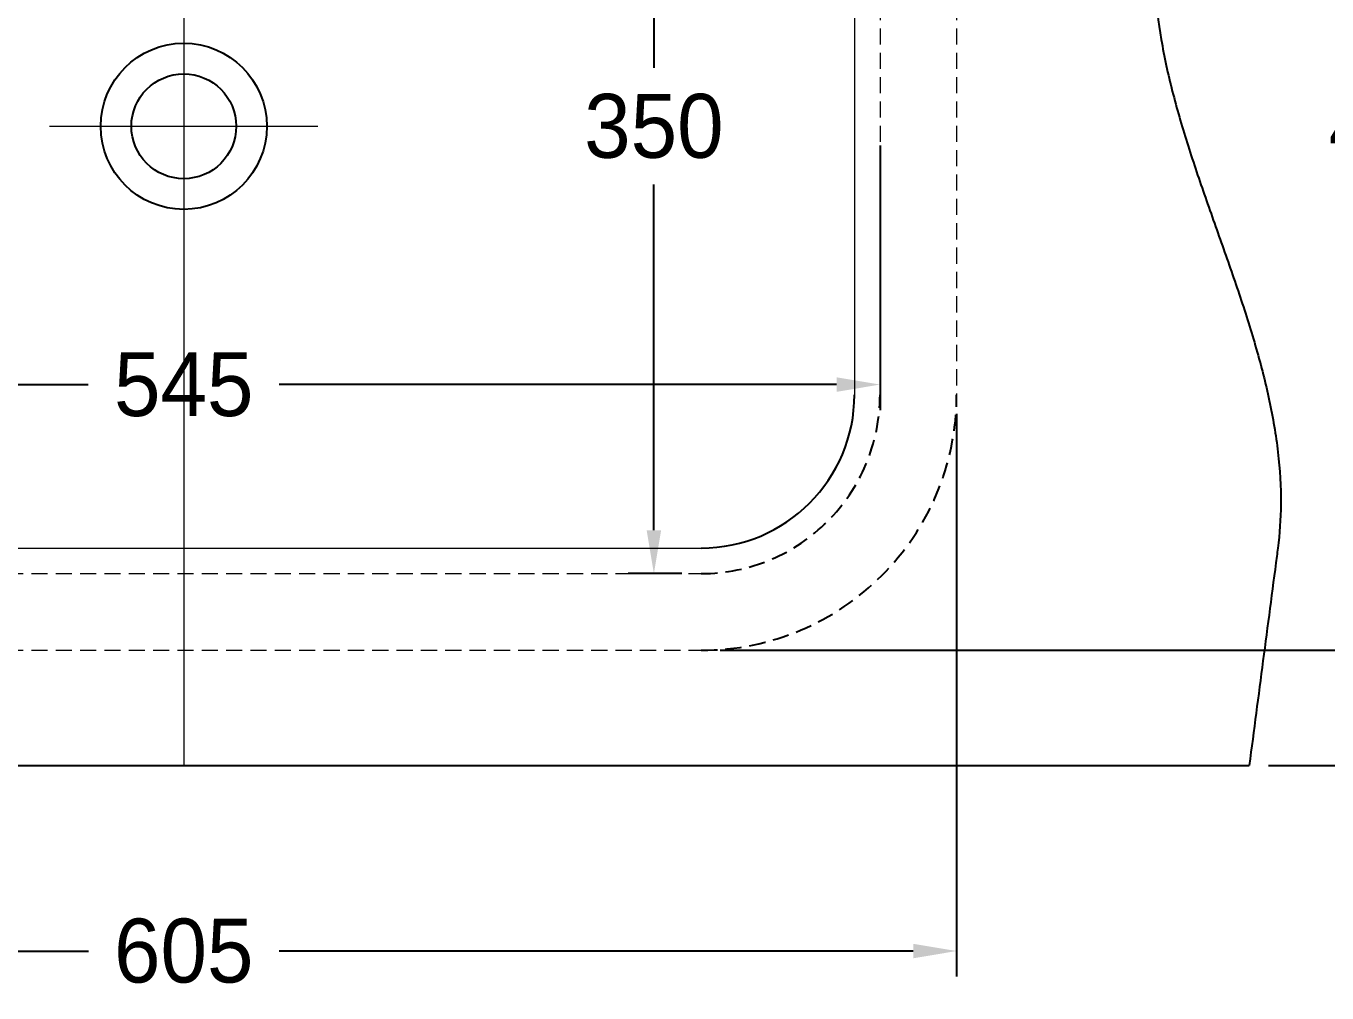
# Model space of a CAD drawing. Header units: millimetres. Extents: x 0 to 1800, y -67 to 2530.
# Drawn here: x 414 to 923, y 1231 to 1610 of the extents above; entities that cross this region are included whole.
import ezdxf
from ezdxf.lldxf.tags import DXFTag

# ---------------------------------------------------------------- set-up
doc = ezdxf.new("R2010")
doc.units = ezdxf.units.MM
doc.linetypes.add('DASHED2', pattern=[9.525, 6.35, -3.175])
doc.layers.get('Defpoints').update_dxf_attribs({"color": 1})
for name, color, linetype in [('내부선 및 부속', 4, 'Continuous'), ('외형선', 3, 'Continuous'), ('점선', 6, 'DASHED2'), ('중심선', 1, 'DASHED')]:
    doc.layers.add(name, color=color, linetype=linetype)
doc.styles.add('____', font='')
doc.styles.get('____').set_extended_font_data('굴림')
tags = doc.linetypes.add('DASHED', pattern=[25.72, 12.86, -12.86]).pattern_tags.tags
tags[6:7] = [DXFTag(74, 4), DXFTag(75, 0), DXFTag(340, '0'), DXFTag(46, 0.0), DXFTag(50, 0.0), DXFTag(44, 0.0), DXFTag(45, 0.0)]
tags[4:5] = [DXFTag(74, 4), DXFTag(75, 0), DXFTag(340, '0'), DXFTag(46, 0.0), DXFTag(50, 0.0), DXFTag(44, 0.0), DXFTag(45, 0.0)]
doc.dimstyles.new('MSADIM', dxfattribs={"dimtxt": 33, "dimasz": 17, "dimexe": 10, "dimexo": 7.5, "dimgap": 10, "dimtad": 0, "dimtih": 1, "dimtoh": 1, "dimdec": 0, "dimzin": 1, "dimdsep": 46, "dimtxsty": '____', "dimcen": 11.25, "dimadec": 0, "dimazin": 0, "dimtfac": 1, "dimtdec": 0, "dimtix": 1, "dimtmove": 0, "dimatfit": 3, "dimfxl": 1, "dimtolj": 1, "dimtzin": 1, "dimarcsym": 0})

# ---------------------------------------------------------------- blocks, each defined once
blk = doc.blocks.new('*D6')
at = {"color": 0, "lineweight": -2, "transparency": 16777216}
for p, q in [((202.79, 1562.89), (202.79, 1459.35)), ((747.79, 1562.89), (747.79, 1459.35)), ((219.79, 1469.35), (437.91, 1469.35)), ((730.79, 1469.35), (512.67, 1469.35))]:
    blk.add_line(p, q, dxfattribs=at)
at = {"color": 0, "transparency": 16777216}
for points in [[(219.79, 1472.18), (219.79, 1466.51), (202.79, 1469.35)], [(730.79, 1472.18), (730.79, 1466.51), (747.79, 1469.35)]]:
    blk.add_solid(points, dxfattribs=at)
at = {"layer": 'Defpoints', "color": 0, "transparency": 16777216}
for p in [(202.79, 1570.39), (747.79, 1570.39), (747.79, 1469.35)]:
    blk.add_point(p, dxfattribs=at)
at = {"color": 0, "transparency": 16777216, "insert": (475.29, 1469.35), "char_height": 25, "attachment_point": 5, "style": '____'}
blk.add_mtext('\\A1;545', dxfattribs=at)
blk = doc.blocks.new('*D7')
at = {"color": 0, "lineweight": -2, "transparency": 16777216}
for p, q in [((172.79, 1457.89), (172.79, 1237.75)), ((777.79, 1457.89), (777.79, 1237.75)), ((189.79, 1247.75), (437.99, 1247.75)), ((760.79, 1247.75), (512.58, 1247.75))]:
    blk.add_line(p, q, dxfattribs=at)
at = {"color": 0, "transparency": 16777216}
for points in [[(189.79, 1250.58), (189.79, 1244.91), (172.79, 1247.75)], [(760.79, 1250.58), (760.79, 1244.91), (777.79, 1247.75)]]:
    blk.add_solid(points, dxfattribs=at)
at = {"layer": 'Defpoints', "color": 0, "transparency": 16777216}
for p in [(172.79, 1465.39), (777.79, 1465.39), (777.79, 1247.75)]:
    blk.add_point(p, dxfattribs=at)
at = {"color": 0, "transparency": 16777216, "insert": (475.29, 1247.75), "char_height": 25, "attachment_point": 5, "style": '____'}
blk.add_mtext('\\A1;605', dxfattribs=at)
blk = doc.blocks.new('*D8')
at = {"color": 0, "lineweight": -2, "transparency": 16777216}
for p, q in [((670.29, 1745.39), (649.29, 1745.39)), ((659.29, 1728.39), (659.29, 1593.2)), ((659.29, 1412.39), (659.29, 1547.57)), ((670.29, 1395.39), (649.29, 1395.39))]:
    blk.add_line(p, q, dxfattribs=at)
at = {"color": 0, "transparency": 16777216}
for points in [[(656.46, 1728.39), (662.12, 1728.39), (659.29, 1745.39)], [(656.46, 1412.39), (662.12, 1412.39), (659.29, 1395.39)]]:
    blk.add_solid(points, dxfattribs=at)
at = {"layer": 'Defpoints', "color": 0, "transparency": 16777216}
for p in [(677.79, 1745.39), (659.29, 1395.39), (677.79, 1395.39)]:
    blk.add_point(p, dxfattribs=at)
at = {"color": 0, "transparency": 16777216, "insert": (659.29, 1570.39), "char_height": 25, "attachment_point": 5, "style": '____'}
blk.add_mtext('\\A1;350', dxfattribs=at)
blk = doc.blocks.new('*D9')
at = {"color": 0, "lineweight": -2, "transparency": 16777216}
for p, q in [((685.29, 1775.39), (960.69, 1775.39)), ((950.69, 1758.39), (950.69, 1593.24)), ((950.69, 1382.39), (950.69, 1547.54)), ((685.29, 1365.39), (960.69, 1365.39))]:
    blk.add_line(p, q, dxfattribs=at)
at = {"color": 0, "transparency": 16777216}
for points in [[(947.86, 1758.39), (953.53, 1758.39), (950.69, 1775.39)], [(947.86, 1382.39), (953.53, 1382.39), (950.69, 1365.39)]]:
    blk.add_solid(points, dxfattribs=at)
at = {"layer": 'Defpoints', "color": 0, "transparency": 16777216}
for p in [(677.79, 1775.39), (677.79, 1365.39), (950.69, 1365.39)]:
    blk.add_point(p, dxfattribs=at)
at = {"color": 0, "transparency": 16777216, "insert": (950.69, 1570.39), "char_height": 25, "attachment_point": 5, "style": '____'}
blk.add_mtext('\\A1;410', dxfattribs=at)
blk = doc.blocks.new('*D16')
at = {"color": 0, "lineweight": -2, "transparency": 16777216}
for p, q in [((889.42, 1870.39), (1023.23, 1870.39)), ((1013.23, 1853.39), (1013.23, 1618.2)), ((1013.23, 1337.39), (1013.23, 1572.57)), ((899.8, 1320.39), (1023.23, 1320.39))]:
    blk.add_line(p, q, dxfattribs=at)
at = {"color": 0, "transparency": 16777216}
for points in [[(1010.4, 1853.39), (1016.07, 1853.39), (1013.23, 1870.39)], [(1010.4, 1337.39), (1016.07, 1337.39), (1013.23, 1320.39)]]:
    blk.add_solid(points, dxfattribs=at)
at = {"layer": 'Defpoints', "color": 0, "transparency": 16777216}
for p in [(881.92, 1870.39), (892.3, 1320.39), (1013.23, 1320.39)]:
    blk.add_point(p, dxfattribs=at)
at = {"color": 0, "transparency": 16777216, "insert": (1013.23, 1595.39), "char_height": 25, "attachment_point": 5, "style": '____'}
blk.add_mtext('\\A1;550', dxfattribs=at)

msp = doc.modelspace()

# ---------------------------------------------------------------- linework, layer by layer
at = {"layer": '내부선 및 부속'}
for radius in [32.5, 20.5]:
    msp.add_circle((475.29, 1570.39), radius, dxfattribs=at)
at = {"layer": '외형선', "lineweight": 18}
for p, q in [((737.79, 1675.39), (737.79, 1465.39)), ((272.79, 1405.39), (677.79, 1405.39))]:
    msp.add_line(p, q, dxfattribs=at)
at = {"layer": '외형선', "linetype": 'Continuous'}
msp.add_line((104.5, 1320.39), (892.3, 1320.39), dxfattribs=at)
at = {"layer": '외형선'}
msp.add_arc((677.79, 1465.39), 60, 270, 0, dxfattribs=at)
at = {"layer": '외형선', "linetype": 'Continuous'}
msp.add_spline([(881.92, 1870.39), (879.51, 1849.91), (877.1, 1829.43), (874.69, 1808.95), (872.29, 1788.47), (869.88, 1767.99), (867.47, 1747.51), (865.06, 1727.03), (862.66, 1706.55), (860.25, 1686.06), (857.84, 1665.58), (856.12, 1650.93), (855.56, 1645.11), (855.46, 1624.71), (857.84, 1604.39), (862.2, 1584.15), (867.99, 1563.95), (874.7, 1543.79), (881.79, 1523.65), (888.75, 1503.51), (895.04, 1483.34), (900.14, 1463.15), (903.52, 1442.89), (904.66, 1422.57), (903.48, 1405.29), (903.07, 1402.16), (900.38, 1381.72), (897.68, 1361.27), (894.99, 1340.83), (892.3, 1320.39)], degree=3, dxfattribs=at)
at = {"layer": '점선', "lineweight": 18}
for p, q in [((747.79, 1675.39), (747.79, 1465.39)), ((777.79, 1675.39), (777.79, 1465.39)), ((272.79, 1395.39), (677.79, 1395.39)), ((272.79, 1365.39), (677.79, 1365.39))]:
    msp.add_line(p, q, dxfattribs=at)
at = {"layer": '점선'}
for radius in [100, 70]:
    msp.add_arc((677.79, 1465.39), radius, 270, 0, dxfattribs=at)
at = {"layer": '중심선', "lineweight": 18}
for p, q in [((475.29, 1870.39), (475.29, 1320.39)), ((422.79, 1570.39), (527.79, 1570.39))]:
    msp.add_line(p, q, dxfattribs=at)

# ---------------------------------------------------------------- dimensions: what is measured, and where the dimension line sits
for base, p1, p2, picture, middle in [((1013.23, 1320.39), (881.92, 1870.39), (892.3, 1320.39), '*D16', (1013.23, 1595.39)), ((950.69, 1365.39), (677.79, 1775.39), (677.79, 1365.39), '*D9', (950.69, 1570.39)), ((659.29, 1395.39), (677.79, 1745.39), (677.79, 1395.39), '*D8', (659.29, 1570.39))]:
    dim = msp.add_linear_dim(base=base, p1=p1, p2=p2, angle=90, dimstyle='MSADIM', override={"dimtxt": 25, "dimtofl": 0})
    dim.commit()
    dim.dimension.update_dxf_attribs({"geometry": picture, "text_midpoint": middle})
for base, p1, p2, picture, middle in [((747.79, 1469.35), (202.79, 1570.39), (747.79, 1570.39), '*D6', (475.29, 1469.35)), ((777.79, 1247.75), (172.79, 1465.39), (777.79, 1465.39), '*D7', (475.29, 1247.75))]:
    dim = msp.add_linear_dim(base=base, p1=p1, p2=p2, dimstyle='MSADIM', override={"dimtxt": 25, "dimtofl": 0})
    dim.commit()
    dim.dimension.update_dxf_attribs({"geometry": picture, "text_midpoint": middle})

doc.saveas('drawing.dxf')
